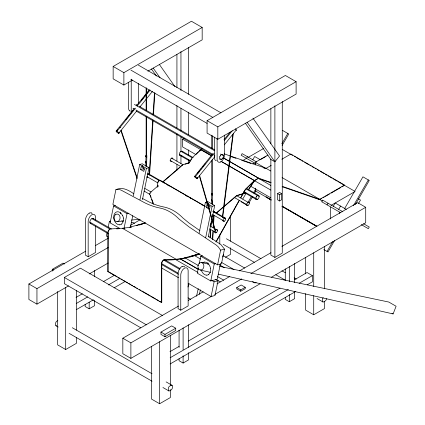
<?xml version="1.0" encoding="UTF-8"?>
<svg xmlns="http://www.w3.org/2000/svg" width="425" height="425" viewBox="0 0 425 425"><rect width="100%" height="100%" fill="white"/><g stroke="black" fill="none" stroke-linecap="round" stroke-linejoin="round"><path stroke-width="0.64" d="M89.542 213.058A4.771 2.752 -60 0 0 88.087 214.083A4.723 2.725 -60 0 0 86.801 215.746L86.79 215.773A6.301 3.639 -60 0 0 85.483 220.161L85.483 255.191L88.166 256.743L88.166 221.712A6.301 3.639 -60 0 1 89.473 217.318L89.484 217.297A4.723 2.725 -60 0 1 90.769 215.629A4.771 2.752 -60 0 1 92.225 214.604A4.723 2.725 -60 0 1 94.228 214.561L94.244 214.567A6.301 3.639 -60 0 1 95.545 217.451L95.545 220.097M95.545 226.042L95.545 252.482L88.166 256.743M146.577 166.255L146.577 162.897M180.758 310.197L180.758 275.172A6.301 3.639 -60 0 1 182.065 270.778L182.075 270.757A4.723 2.725 -60 0 1 183.361 269.089A4.771 2.752 -60 0 1 184.817 268.063A4.723 2.725 -60 0 1 186.803 268.026L186.835 268.026A6.301 3.639 -60 0 1 188.137 270.906L188.137 305.936L180.758 310.197L178.075 308.651L178.075 273.62A6.301 3.639 -60 0 1 179.377 269.227L179.393 269.206A4.723 2.725 -60 0 1 180.678 267.538A4.771 2.752 -60 0 1 182.134 266.512M211.491 200.935L211.475 199.24M212.293 204.197L212.293 200.834M146.577 166.372L146.859 155.821L146.003 155.327L145.78 166.228M212.293 204.313L212.574 193.758L211.719 193.269L211.491 203.729M211.863 194.692L211.523 194.342L211.73 194.719M212.261 194.719C211.315 194.677 212.027 194.363 211.905 194.799M157.542 186.517L157.76 182.569A2.093 1.206 -60 0 1 159.2 180.423A2.093 1.206 -60 0 1 160.639 180.907M157.771 187.085L157.882 185.114M210.077 237.904L210.518 230.01M210.736 226.063L210.885 223.428M210.343 237.814L210.784 229.92M210.965 226.631L211.262 221.367M212.5 239.201L212.973 230.732M213.153 227.476L213.807 215.751M212.739 239.578L213.185 231.62M213.403 227.641L214.067 215.709M149.196 174.946L152.734 120.009M153.074 114.713L154.482 92.873M149.563 175.015L153.058 120.737M153.441 114.782L154.849 92.937M146.11 156.697L145.807 156.405L146.37 156.91M146.859 155.821L145.855 155.417M212.574 193.758L211.565 193.354M222.365 217.143L232.783 134.815M222.732 217.228L233.314 133.583M146.152 156.751L145.791 156.538M107.047 232.879L106.388 236.077L108.109 237.065M108.221 227.125L109.4 221.372L110.553 221.08M133.944 193.874C128.578 190.161 122.336 186.522 115.882 189.699L112.875 204.404L217.579 264.855L221.468 263.813L224.48 249.108L220.963 244.619L208.266 236.22M115.356 205.44L113.587 205.913L110.118 222.865L119.653 228.368M123.967 228.751L127.048 213.679L128.817 213.207M133.259 195.872L139.682 164.486L142.274 163.795L148.984 167.668L142.428 199.692M140.601 169.527L141.196 166.611L144.415 168.47L143.82 171.387L140.601 169.527L143.193 168.831L144.266 169.453M130.443 227.014L132.759 215.714M143.193 168.831L143.432 167.668M139.968 199.745L146.391 168.364L148.984 167.668M199.102 233.171L205.392 202.428L207.984 201.732L214.694 205.604L208.271 236.991M206.311 207.469L206.911 204.547L210.131 206.407L209.536 209.328L206.311 207.469L208.903 206.773L209.143 205.604M198.332 268.175L197.301 273.195L210.763 280.967L217.244 279.23L220.458 263.537M199.229 263.782L200.77 256.248L202.539 255.77M205.679 237.681L212.102 206.3L214.694 205.604M210.763 280.967L214.232 264.015L215.411 263.702M188.211 283.316L211.097 296.528L214.11 281.828L211.198 280.123M217.579 264.855L220.591 250.15L218.264 246.851L216.07 244.943L189.157 226.992L179.031 219.034A48.524 34.308 75 0 0 160.007 208.053L159.928 208.038A93.426 66.061 75 0 1 144.627 202.72L121.311 190.235L119.494 189.534L115.882 189.699M215.661 279.416L217.998 280.787L214.986 295.487L211.097 296.528M187.993 287.013L188.859 283.193M196.52 296.252L198.252 288.618M199.399 294.286L200.414 289.829M145.594 222.859L128.6 227.518L122.448 228.262L122.347 228.607L122.342 228.262L176.12 259.25L182.277 258.506L199.272 253.847M218.317 274.136L393.114 313.926L396.105 306.26L388.827 302.058L219.72 266.39M189.178 162.754L191.617 158.456L200.722 149.504M190.368 161.075L191.011 159.928M215.953 241.814L238.967 200.69M240.587 197.795L245.294 189.444L254.4 180.492L258.496 178.128L271.001 182.458M216.107 241.99L239.227 200.674M240.837 197.8L245.411 189.656L254.447 180.774L257.306 179.127M191.213 159.455L191.452 159.04M246.537 158.366L247.483 156.719M252.785 159.779L254.681 156.496L260.265 159.715M242.818 198.958L246.117 193.237M248.184 202.056L251.488 196.339M253.47 192.907L255.781 188.907M281.855 143.735L287.799 133.445M249.135 202.603L252.434 196.887M254.416 193.455L256.068 190.597M282.147 145.43L288.745 133.992L282.434 130.347M327.048 204.85L327.999 203.203M333.301 206.263L335.197 202.98L346.295 209.387M338.667 209.366L340.563 206.077M339.288 213.424L339.942 212.293M344.457 208.85L362.945 176.832L369.261 180.476L355.396 204.489M327.048 251.398L332.663 241.676M353.457 205.657L368.316 179.929M334.603 240.513L327.999 251.945L323.829 249.539M358.53 203.453L360.49 200.053L358.344 198.81M199.638 151.13L200.701 149.515L202.247 148.628M200.095 150.833L200.797 149.77M248.37 189.646L254.378 180.508L221.255 161.388M248.535 189.789L254.474 180.763M116.147 131.049L134.364 108.386M136.436 105.809L149.265 89.845M116.275 131.474L117.512 129.928M125.795 119.627L127.867 117.05M128.695 116.02L129.933 114.479M130.762 113.448L131.591 112.418M132.419 111.387L133.248 110.357M141.525 100.056L143.597 97.484M144.426 96.454L145.254 95.423M146.078 94.392L147.321 92.847M148.15 91.816L148.978 90.785M116.944 131.293L135.575 108.12M137.227 106.059L150.062 90.089M118.288 133.2L119.112 132.17M118.957 133.02L136.76 110.877M140.069 106.755L152.49 91.306M194.602 176.338L212.813 153.68M223.991 139.772L230.201 132.048M197.62 173.161L199.692 170.584M200.52 169.554L201.349 168.528M202.592 166.982L203.416 165.952M204.244 164.921L205.073 163.891M195.394 176.587L214.025 153.409M224.373 140.537L232.241 130.751M196.738 178.495L197.567 177.464M197.407 178.314L214.795 156.687M224.315 144.84L236.321 129.907M245.374 123.213L270.863 159.471L274.89 161.792L279.538 156.012L252.907 118.129M212.282 194.746L211.905 194.708M146.131 156.15L146.498 156.15L146.131 156.15L146.131 116.402M142.184 166.212C141.429 166.828 143.538 166.589 142.502 166.159M211.894 193.986L212.213 194.092L212.213 159.688M196.196 154.286L198.48 152.033M199.399 151.135L200.77 149.786M158.089 185.858L150.45 192.413A2.093 1.211 -60 0 0 149.664 194.007L153.361 204.292M162.594 181.99L182.628 164.788L189.55 162.557M157.133 187L158.137 186.139M163.142 181.836L180.168 167.222M181.672 165.931L182.676 165.07M212.266 216.421L213.77 215.13M216.272 212.978L236.635 195.548L245.73 192.807M212.314 216.697L213.313 215.836M216.32 213.26L236.635 195.856M142.131 166.239L142.471 166.605L142.609 166.212M132.457 80.097L123.882 85.043L113.151 78.848L113.151 66.449L191.441 21.25L202.173 27.45L202.173 39.844L147.884 71.188M113.151 66.449L123.882 72.648L202.173 27.45M207.081 120.684L285.372 75.48L296.108 81.68L296.108 94.074L217.818 139.278L207.081 133.078L207.081 120.684L217.818 126.878L296.108 81.68M195.803 154.535L182.633 146.933L182.633 139.188L184.142 138.316M142.487 165.399L142.487 165.399A0.643 0.372 -60 0 1 142.843 165.596A0.643 0.372 -60 0 1 142.662 166.239M131.383 222.865L132.499 222.222L134.512 223.385M52.27 271.076L52.27 269.333L63.006 263.133L64.515 264.005M68.526 285.897L36.948 304.13L28.895 299.482L28.895 283.99L85.738 251.17M95.503 245.533L108.131 238.244M130.523 225.314L140.287 219.677M243.063 160.342L246.505 158.355M248.227 157.362L263.728 148.41M255.308 164.98L255.308 162.334L267.931 155.045M28.895 283.99L36.948 288.639L108.147 247.531M252.833 163.997L254.559 163.003M260.297 159.688L266.039 156.373M140.659 327.723L64.35 283.666L64.35 277.467L80.453 268.17L162.504 315.541M224.203 153.85L266.087 168.348L271.155 165.426M281.844 159.253L290.849 154.052L344.521 185.045L319.765 199.336L282.253 186.352M208.197 203.336L208.197 203.336A0.643 0.372 -60 0 1 208.489 203.979M89.197 273.966L108.147 263.027M122.448 228.262L109.974 228.953A3.028 1.748 -60 0 0 109.028 229.75A3.055 1.764 -60 0 0 108.046 231.455L107.828 271.602L108.093 271.447L108.093 233.187M76.022 297.431L82.333 293.792M103.551 281.541L114.447 275.251M76.229 303.514L87.699 296.889M108.343 284.973L119.813 278.348M76.229 309.708L93.436 299.779M114.081 287.858L124.977 281.568M277.573 193.614L279.586 192.451L281.6 193.614L281.6 199.808L279.586 200.972L277.573 199.808L277.573 193.614L279.586 194.772L281.6 193.614M57.864 320.535L56.966 321.05A1.891 1.089 -60 0 0 55.627 323.372L55.627 324.923A1.891 1.089 -60 0 0 56.658 325.837M85.149 304.502L85.149 306.494L89.176 308.816L94.541 305.718L94.541 300.411M282.158 186.718L319.669 199.702L321.385 198.709M323.101 197.721L324.243 197.062M325.385 196.403L329.391 194.092M331.107 193.099L340.823 187.489M341.966 186.83L343.682 185.837M57.641 291.46L57.641 344.872L65.689 349.52L76.426 343.32L76.426 337.386M225.441 257.284L230.531 254.352L230.531 247.754M107.828 271.602L161.5 302.589L161.771 302.435L161.771 264.175M331.027 205.387L354.551 191.808M260.068 283.778L130.884 358.365L122.83 353.717L122.83 338.22L178.527 306.064M188.286 300.433L203.214 291.81M216.994 283.858L229.627 276.563M239.387 270.927L270.964 252.694M281.876 246.399L357.664 202.64L365.712 207.288L365.712 222.785L271.554 277.148M270.863 159.062L270.863 255.08L274.89 257.401L282.269 253.141L282.269 101.501M122.83 338.22L130.884 342.869L211.841 296.129M214.71 294.472L241.697 278.89M250.883 273.588L365.712 207.288M236.73 287.55L241.193 284.973L245.22 287.3L245.22 288.676L240.757 291.252L236.73 288.926L236.73 287.55L240.757 289.877L245.22 287.3M160.963 332.084L171.7 325.89L175.727 328.212L175.727 330.538L164.99 336.733L160.963 334.411L160.963 332.084L164.99 334.411L175.727 328.212M256.174 282.349L255.053 282.997L252.54 281.541M169.958 351.666L179.132 346.37M188.307 341.068L280.064 288.097M294.403 279.82L307.015 272.537L312.386 275.634L312.386 281.833L307.222 284.814M170.165 357.744L288.299 289.537M299.195 283.247L312.386 275.634M170.165 363.943L295.752 291.433M179.079 358.732L179.079 360.724L183.106 363.051L188.472 359.948L188.472 352.649M285.287 297.415L285.287 299.407L289.313 301.729L294.679 298.632L294.679 291.996M151.571 346.354L151.571 399.102L159.625 403.75L170.361 397.55L170.361 389.64M305.676 293.648L305.676 310.133L313.724 314.782L324.461 308.582L324.461 301.33M185.119 164.188L189.502 162.887M236.916 195.734L245.682 193.136M136.234 225.606L145.095 222.987M140.606 224.634L142.513 224.071M189.911 256.594L198.773 253.975M164.48 259.994C176.412 260.408 188.121 258.007 199.357 254.123M139.288 225.027L141.164 224.48M189.842 256.934L199.835 254.001M220.591 250.15L224.48 249.108M214.072 281.786L217.998 280.787M129.79 227.54L131.702 227.062M215.3 230.833L215.491 231.041L215.178 231.025L199.362 176.014M123.579 228.459L124.812 228.31M114.065 218.004A3.777 2.98 -84.9 0 0 117.034 221.637L123.574 220.947M131.442 220.086L139.31 219.22M116.625 228.868L118.532 228.778M109.4 221.372L110.596 222.041M146.413 156.915L146.189 156.719M201.577 262.565A3.777 2.98 -84.9 0 1 203.06 268.738A3.777 2.98 -84.9 0 1 198.023 267.506A3.777 2.98 -84.9 0 1 201.577 262.565L208.702 264.068M200.191 270.008L210.55 272.367M230.361 156.373L235.987 158.323M241.613 160.273L250.989 163.519M263.495 167.848L265.37 168.497M258.4 178.495L270.906 182.819M142.683 198.56L148.516 201.678A93.426 66.061 75 0 0 163.816 206.996L163.896 207.007A48.524 34.308 75 0 1 182.92 217.993L188.971 222.998L199.915 230.674M138.449 65.174L220.91 112.779M282.269 149.414L292.597 155.375M294.318 156.368L295.465 157.032M296.613 157.691L300.629 160.012M301.777 160.671L302.924 161.335M304.645 162.329L308.656 164.65M309.804 165.309L310.951 165.973M312.099 166.637L313.82 167.631M314.967 168.289L316.115 168.953M317.263 169.617L318.984 170.611M320.131 171.27L324.147 173.591M325.295 174.25L327.016 175.243M328.164 175.907L332.18 178.229M333.328 178.888L337.338 181.209M338.486 181.868L355.125 191.473M130.969 70.152L212.861 117.427M130.969 79.448L207.134 123.42M256.652 162.015L242.117 153.622L241.166 155.263L255.707 163.657M342.901 211.809L322.633 200.106L321.683 201.748L340.802 212.787M363.529 223.72L369.261 227.03L368.316 228.671L361.229 224.581M266.087 168.348L270.656 170.983M282.078 177.581L319.765 199.336M255.308 162.334L266.204 168.624M318.978 199.091L322.421 201.078M318.527 199.043L319.669 199.702M136.255 104.571L137.397 105.23M139.118 106.223L214.71 149.866M134.422 104.454L214.593 150.742M220.32 154.047L221.468 154.711M222.333 155.21L223.481 155.869M223.662 158.02L258.496 178.128M223.619 158.047L258.448 178.155L258.448 178.463M257.667 177.857L270.837 185.465M132.982 108.269L134.13 108.933M135.846 109.926L212.58 154.227M213.727 154.891L214.875 155.55M220.32 158.695L221.468 159.359M136.6 111.302L211.878 154.764M200.701 149.515L211.549 155.784M182.633 139.188L211.262 155.715M221 161.335L270.821 190.102M129.859 110.93L129.843 110.925A6.301 3.639 -60 0 1 128.541 108.04L128.541 82.264M250.777 186.278L270.821 197.848M271.182 199.83L266.039 196.86L271.182 200.138M282.03 206.093L316.864 226.201M270.794 199.761L255.308 190.82L255.308 188.169M282.269 206.385L316.683 226.254M282.03 206.401L316.864 226.514M182.314 151.321L193.163 157.585M246.245 188.232L258.804 195.484M181.008 151.353L192.424 157.941M246.08 188.918L259.176 196.477M179.329 154.259L190.745 160.847M243.833 191.494L257.497 199.383A2.385 1.376 -60 0 1 256.434 199.585M179.701 155.252L189.975 161.187M243.631 192.164L256.19 199.415M171.546 161.24A1.907 1.1 -60 0 1 170.197 160.464A1.907 1.1 -60 0 1 171.546 158.127L182.968 164.719M236.624 195.697L249.379 203.06M170.207 160.448L181.055 166.712M234.138 197.359L248.041 205.387A1.891 1.089 -60 0 0 248.63 204.887A1.907 1.1 -60 0 0 249.087 204.202A1.891 1.089 -60 0 0 249.247 202.459A1.907 1.1 -60 0 0 248.88 202.141A1.891 1.089 -60 0 0 248.046 202.289A1.907 1.1 -60 0 0 247.44 202.778A1.891 1.089 -60 0 0 247.005 203.469M241.166 201.817L246.946 205.153M139.682 164.486L146.391 168.364M205.392 202.428L212.102 206.3M391.993 313.283L393.114 313.926M160.124 180.264L205.238 206.306M148.633 173.846L205.142 206.47M213.137 211.087L225.33 218.126A1.907 1.1 -60 0 1 224.485 221.133A1.907 1.1 -60 0 1 223.019 219.868A1.907 1.1 -60 0 1 225.33 218.126M162.998 182.357L164.14 183.016M167.381 184.886L169.278 185.985M185.837 195.548L187.553 196.536M190.219 198.077L191.362 198.735M201.259 204.446L202.401 205.105M147.794 173.99L159.784 180.912M212.867 211.56L225.627 218.923M147.023 176.646L157.872 182.904M212.665 214.545L222.939 220.474M223.141 220.591L224.283 221.25M144.835 188.403L151.114 192.026M209.907 225.967L217.526 230.371M144.059 191.053L149.77 194.347M209.706 228.953L214.843 231.917A1.891 1.089 -60 0 1 215.613 230.079A1.891 1.089 -60 0 1 217.026 229.452A1.907 1.1 -60 0 1 217.387 229.766A1.891 1.089 -60 0 1 216.777 232.183M215.045 232.034L216.182 232.693M226.413 238.76L260.95 258.697M281.913 270.805L285.345 272.786M294.137 277.86L296.22 279.06M223.183 244.348L254.288 262.31M275.825 274.741L285.552 280.357M317.023 298.525L322.952 301.952M222.923 255.478L244.726 268.069M221.393 262.326L234.016 269.615M219.672 264.998L224.262 267.649M113.587 205.913L127.048 213.679M200.77 256.248L214.232 264.015M194.278 255.457L200.589 259.101M184.716 257.662L198.486 265.614M217.419 276.547L223.731 280.192M180.699 259.011L198.486 269.28M216.272 279.549L220.288 281.871M180.593 259.17L198.417 269.455M175.557 259.548L197.976 272.489M91.545 213.01L91.561 213.015A6.301 3.639 -60 0 1 92.183 213.562M111.44 229.011L93.118 218.434A2.863 1.652 -60 0 1 93.665 218.907M164.124 259.431L180.157 268.685M91.858 218.647L110.181 229.229M163.439 259.978L179.472 269.232M89.845 222.132L108.168 232.714M161.426 263.463L178.032 273.052M90.286 223.332L108.348 233.761M161.606 264.509L178.479 274.247M161.893 268.122L178.484 277.7M188.031 297.835L190.793 299.428M108.667 271.777L117.231 276.723M118.373 277.382L120.084 278.37M121.226 279.028L122.368 279.687M123.51 280.346L125.226 281.339M126.368 281.998L127.511 282.657M128.653 283.316L130.363 284.304M131.506 284.962L132.648 285.621M133.79 286.28L135.501 287.273M136.643 287.932L137.785 288.591M139.501 289.579L140.643 290.238M141.785 290.897L150.349 295.842M151.491 296.501L155.486 298.812M156.628 299.471L158.344 300.459M159.487 301.118L160.629 301.777M52.27 269.333L53.778 270.204M64.35 277.467L146.397 324.838M72.308 327.728L152.049 373.766M166.148 381.905L172.077 385.332M55.919 325.72L58.209 327.043M69.084 333.322L152.049 381.22M162.918 387.499L168.847 390.92M146.078 156.655L145.796 156.474M247.122 122.288L274.89 161.792M159.354 64.441L174.951 86.626M153.186 68.058L160.034 77.796M151.443 68.978L156.389 76.017M208.457 204.244L207.708 204.393L208.51 204.271M150.365 195.473L151.061 197.312M151.762 199.155L153.154 202.837M121.226 130.454L137.052 177.501M120.87 130.587L137.121 178.888M199.538 175.254L215.533 230.897M330.453 207.044L330.453 218.965M324.461 246.601L324.461 288.803M313.724 252.801L313.724 286.429M313.724 295.657L313.724 314.782M305.676 257.38L305.676 273.865M294.679 263.463L294.679 282.705M289.313 266.56L289.313 281.823M289.313 294.429L289.313 301.729M285.287 268.882L285.287 280.165M279.586 194.772L279.586 200.972M274.89 105.767L274.89 257.401M270.863 108.736L270.863 143.831M240.757 289.877L240.757 291.252M230.531 216.107L230.531 241.161M224.485 135.081L224.485 154.913A6.301 3.639 -60 0 1 223.183 159.301A4.723 2.725 -60 0 1 221.882 160.99A4.771 2.752 -60 0 1 220.426 162.015M219.794 234.834L219.794 244.062M217.818 126.878L217.818 139.278M217.106 138.683L217.106 159.173A6.301 3.639 -60 0 0 218.413 162.058L218.423 162.063A4.723 2.725 -60 0 0 220.442 162.01M214.423 137.132L214.423 157.622A6.301 3.639 -60 0 0 215.725 160.507L215.741 160.517A4.723 2.725 -60 0 0 216.346 160.719M212.213 135.819L212.213 148.447M211.847 135.155L211.847 148.447M211.847 154.344L211.847 155.72M211.847 160.958L211.847 194.092M188.472 324.78L188.472 347.342M188.333 47.271L188.333 94.286M188.333 112.163L188.333 134.677M188.333 149.908L188.333 155.205M188.333 159.843L188.333 163.152M183.106 327.877L183.106 349.775M183.106 355.752L183.106 363.051M180.954 51.531L180.954 90.599M180.954 108.481L180.954 130.996M180.954 136.951L180.954 151.523M180.954 155.497L180.954 163.439M179.079 330.198L179.079 347.453M176.928 54.506L176.928 87.614M176.928 105.496L176.928 128.01M176.928 133.965L176.928 161.117M176.928 164.427L176.928 170.388M176.019 259.255L176.019 259.595L176.12 259.25L163.646 259.941A3.028 1.748 -60 0 0 162.706 260.738A3.055 1.764 -60 0 0 161.718 262.443L161.5 302.589M170.361 335.569L170.361 385.023M164.99 334.411L164.99 336.733M159.625 341.769L159.625 403.75M146.498 87.959L146.498 110.505M146.498 116.402L146.498 156.15M146.131 87.959L146.131 110.505M138.603 83.518L138.603 103.344M131.224 79.188L131.224 109.592A6.301 3.639 -60 0 0 131.904 111.929M130.884 342.869L130.884 358.365M123.882 72.648L123.882 85.043M94.541 270.55L94.541 276.521M89.176 302.18L89.176 308.816M76.426 290.572L76.426 330.135M65.689 287.539L65.689 349.52M36.948 288.639L36.948 304.13M122.437 215.353A6.614 4.675 75 0 0 117.592 211.767A6.678 4.723 75 0 0 115.68 212.442A6.614 4.675 75 0 0 113.831 218.45A6.678 4.723 75 0 0 114.697 221.212A6.614 4.675 75 0 0 119.558 224.798M123.298 218.083A6.614 4.675 75 0 1 121.449 224.081M122.517 215.31A6.678 4.723 75 0 1 123.383 218.073M121.523 224.124A6.678 4.723 75 0 1 119.595 224.82M122.804 221.696A6.614 4.675 75 0 1 121.911 220.681M120.376 213.865A6.614 4.675 75 0 1 120.78 212.574M206.741 275.134A6.614 4.675 75 0 1 201.891 271.554A6.678 4.723 75 0 1 201.344 270.204M204.792 262.135A6.614 4.675 75 0 1 209.642 265.721A6.678 4.723 75 0 1 210.518 268.43M210.497 268.457A6.614 4.675 75 0 1 208.654 274.449M202.874 262.73A6.678 4.723 75 0 1 204.802 262.034M208.707 274.46A6.678 4.723 75 0 1 206.778 275.156M207.554 264.159A6.614 4.675 75 0 1 207.952 262.868M147.794 177.087A1.891 1.089 -60 0 1 146.752 177.113M147.204 174.5A1.891 1.089 -60 0 1 148.835 173.979M223.401 254.24A1.891 1.089 -60 0 1 222.503 256.939M215.353 232.826A1.891 1.089 -60 0 1 214.992 232.512M216.771 232.209A1.907 1.1 -60 0 1 215.332 232.857M214.965 232.539A1.907 1.1 -60 0 1 214.832 231.928M246.983 203.463A1.907 1.1 -60 0 0 246.686 204.611A1.907 1.1 -60 0 0 246.824 205.232M171.546 158.127A1.907 1.1 -60 0 1 172.895 158.907M248.035 205.403A1.907 1.1 -60 0 1 247.191 205.546M247.207 205.519A1.891 1.089 -60 0 1 246.845 205.206M258.543 195.33A2.385 1.376 -60 0 1 259 195.728A2.364 1.365 -60 0 1 258.804 197.901A2.385 1.376 -60 0 1 258.235 198.778A2.364 1.365 -60 0 1 257.502 199.373M255.977 199.192A2.385 1.376 -60 0 1 256.174 196.998M256.748 196.143A2.385 1.376 -60 0 1 257.492 195.511A2.364 1.365 -60 0 1 258.549 195.335M180.614 155.417A2.385 1.376 -60 0 1 179.318 154.121A2.385 1.376 -60 0 1 180.869 151.433A2.385 1.376 -60 0 1 182.644 151.906M256.456 199.548A2.364 1.365 -60 0 1 256.004 199.16M256.201 196.988A2.364 1.365 -60 0 1 256.764 196.137M115.807 214.508A3.777 2.98 -84.9 0 1 117.077 214.099A3.777 2.98 -84.9 0 1 118.389 214.423A3.777 2.98 -84.9 0 1 119.77 216.155A3.814 3.007 -84.9 0 1 120.047 217.754A3.777 2.98 -84.9 0 1 118.299 221.228A3.777 2.98 -84.9 0 1 117.034 221.637M114.012 218.025A3.814 3.007 -84.9 0 1 115.77 214.498M235.291 128.86A1.907 0.404 38.8 0 1 236.173 130.326M222.36 158.594A2.837 1.636 -60 0 1 220.219 159.556A2.863 1.652 -60 0 1 219.645 159.125A2.837 1.636 -60 0 1 219.916 156.474M220.591 155.46A2.837 1.636 -60 0 1 222.732 154.498M222.727 154.493A2.863 1.652 -60 0 1 223.274 154.966A2.837 1.636 -60 0 1 223.035 157.574A2.863 1.652 -60 0 1 222.349 158.626M219.879 156.496A2.863 1.652 -60 0 1 220.564 155.465M130.464 111.137A4.723 2.725 -60 0 1 129.859 110.93M89.526 213.063A4.723 2.725 -60 0 1 91.529 213.021M184.774 267.017A6.301 3.639 -60 0 0 184.147 266.475A4.723 2.725 -60 0 0 182.118 266.523M90.971 223.571A2.837 1.636 -60 0 1 90.599 223.513A2.863 1.652 -60 0 1 90.047 223.04A2.837 1.636 -60 0 1 90.286 220.432A2.863 1.652 -60 0 1 90.971 219.374A2.837 1.636 -60 0 1 93.112 218.455M323.197 297.665A1.891 1.089 -60 0 0 322.447 299.482L322.447 301.033A1.891 1.089 -60 0 0 323.792 301.808L325.13 301.033A1.891 1.089 -60 0 0 326.474 298.706M212.144 195.07A0.568 0.351 62.3 0 0 212.027 194.06A0.568 0.345 63.1 0 0 211.836 194.889M146.354 157.112A0.568 0.351 62.3 0 0 146.317 156.118A0.568 0.345 63.1 0 0 145.998 156.772M161.771 263.516A2.656 1.535 -60 0 1 162.185 261.912A2.672 1.541 -60 0 1 162.823 260.95A2.656 1.535 -60 0 1 163.216 260.557M108.285 231.45A2.656 1.535 -60 0 1 108.508 230.918M109.544 229.569A2.656 1.535 -60 0 0 109.145 229.962A2.667 1.541 -60 0 0 108.8 230.419M163.657 260.243A2.672 1.541 -60 0 1 164.087 260.052M150.02 193.582A1.711 0.988 -60 0 1 150.158 193.242M159.954 180.604A1.711 0.988 -60 0 1 160.283 180.885M158.116 182.139A1.711 0.988 -60 0 1 158.259 181.799M158.445 181.475A1.711 0.988 -60 0 1 158.668 181.183M213.217 211.262A2.093 1.206 -60 0 1 214.317 211.894M213.632 211.592A1.711 0.988 -60 0 1 213.961 211.878M145.78 162.876L145.764 161.303L145.78 162.876M198.496 172.704L198.815 172.8L198.496 172.704M119.861 127.309L120.174 127.388L119.861 127.309M171.031 385.353L169.687 386.128A1.891 1.089 -60 0 0 168.348 388.455L168.348 390.001A1.891 1.089 -60 0 0 169.687 390.777L171.031 390.001A1.891 1.089 -60 0 0 172.369 387.68L172.369 386.128A1.891 1.089 -60 0 0 172.237 385.528A1.907 1.1 -60 0 0 171.87 385.209A1.891 1.089 -60 0 0 171.036 385.358M116.593 131.862A1.907 0.404 38.8 0 0 119.08 133.45A1.907 0.404 38.8 0 0 117.146 131.41A1.907 0.404 38.8 0 0 116.593 131.862M195.043 177.156A1.907 0.404 38.8 0 0 197.535 178.744A1.907 0.404 38.8 0 0 195.596 176.704A1.907 0.404 38.8 0 0 195.043 177.156"/></g></svg>
